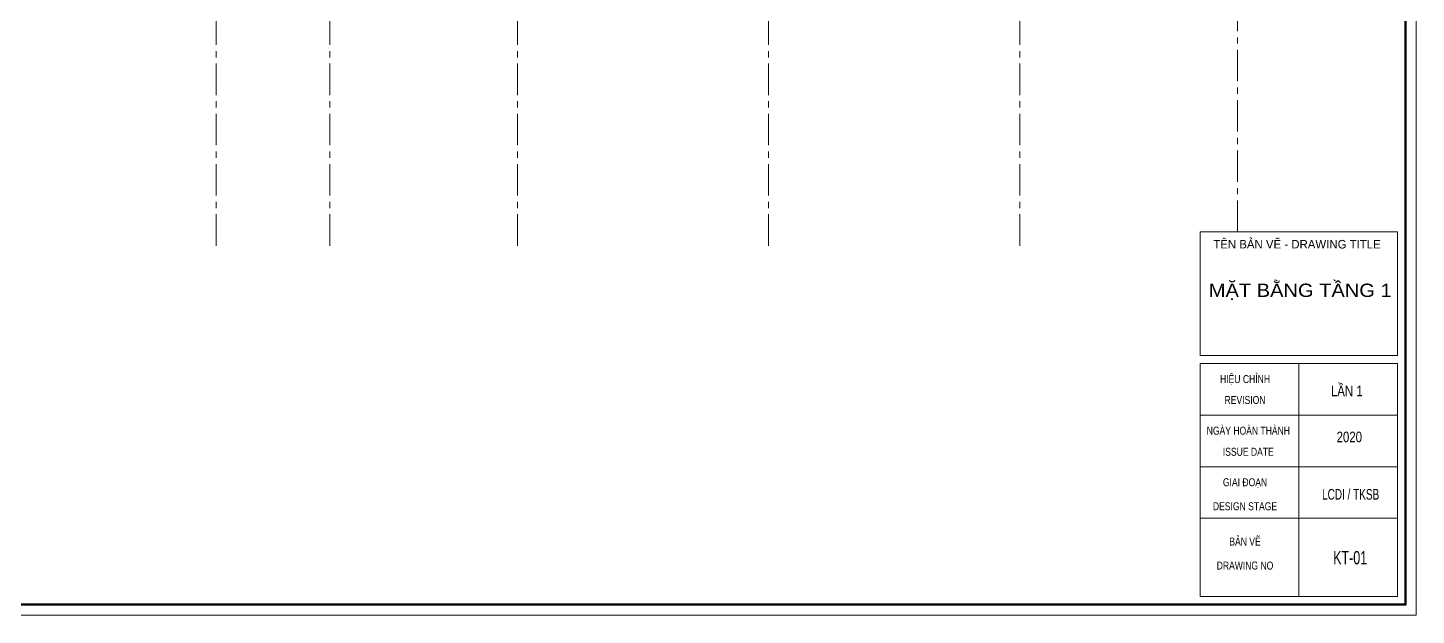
# Model space of a CAD drawing. Header units: millimetres. Extents: x 1109421 to 1726579, y -247837 to 144927.
# Drawn here: x 1243727 to 1276897, y -49499 to -35463 of the extents above; entities that cross this region are included whole.
import ezdxf
from ezdxf.enums import TextEntityAlignment as Align

# ---------------------------------------------------------------- set-up
doc = ezdxf.new("R2010")
doc.units = ezdxf.units.MM
doc.header["$LTSCALE"] = 600
doc.header["$MEASUREMENT"] = 0
doc.linetypes.add('CENTER', pattern=[2, 1.25, -0.25, 0.25, -0.25])
doc.layers.get('0').update_dxf_attribs({"lineweight": 0})
doc.layers.get('Defpoints').update_dxf_attribs({"lineweight": 0})
for name, color, linetype, lineweight in [('Khungten_LCDI', 7, 'Continuous', 25), ('LC Net thay', 7, 'Continuous', 25), ('LC Text1', 3, 'Continuous', 20), ('truc', 76, 'CENTER', 9)]:
    doc.layers.add(name, color=color, linetype=linetype, lineweight=lineweight)
doc.styles.add('Khungten', font='VHAVAN.TTF', dxfattribs={"width": 0.9, "height": 5000})
doc.styles.add('Title', font='VHBLACK.TTF')

# ---------------------------------------------------------------- blocks, each defined once
blk = doc.blocks.new('lcdi fix')
at = {"layer": 'Defpoints', "lineweight": 0}
blk.add_lwpolyline([(-1200, -14850), (-1200, 14850), (40800, 14850), (40800, -14850)], close=True, dxfattribs=at)
at = {"layer": 'Khungten_LCDI', "color": 5, "lineweight": 25}
blk.add_line((40600, -14650), (40600, 14650), dxfattribs=at)
at = {"layer": 'Khungten_LCDI', "color": 9, "lineweight": 15}
for p, q in [((38600, -10133), (38600, -14500)), ((40450, -11100), (36750, -11100)), ((40450, -12067), (36750, -12067)), ((40450, -13033), (36750, -13033))]:
    blk.add_line(p, q, dxfattribs=at)
at = {"layer": 'Khungten_LCDI', "color": 5, "lineweight": 60}
blk.add_lwpolyline([(0, -14650), (0, 14650), (40600, 14650), (40600, -14650)], close=True, dxfattribs=at)
at = {"layer": 'Khungten_LCDI', "color": 9, "lineweight": 15}
for points in [[(36750, -9983), (40450, -9983), (40450, -7667), (36750, -7667)], [(36750, -14500), (40450, -14500), (40450, -10133), (36750, -10133)]]:
    blk.add_lwpolyline(points, close=True, dxfattribs=at)
at = {"color": 7, "style": 'Khungten'}
blk.add_text('tªn b¶n vÏ - drawing title', height=160, dxfattribs=at).set_placement((38566, -7977), align=Align.CENTER)
at = {"color": 7}
for s, height, style, width, p in [('hiÖu chØnh', 150, 'Khungten', 0.8, (37592, -10499)), ('revision', 150, 'Khungten', 0.8, (37592, -10891)), ('ngµy hoµn thµnh', 150, 'Khungten', 0.8, (37654, -11466)), ('issue date', 150, 'Khungten', 0.8, (37654, -11862)), ('giai ®o¹n', 150, 'Khungten', 0.8, (37592, -12433)), ('lcdi / tksb', 200, 'Title', 0.7, (39571, -12684)), ('design stage', 150, 'Khungten', 0.8, (37592, -12883)), ('b¶n vÏ', 150, 'Khungten', 0.8, (37592, -13544)), ('drawing nO', 150, 'Khungten', 0.8, (37592, -13994))]:
    blk.add_text(s, height=height, dxfattribs=dict(at, style=style, width=width)).set_placement(p, align=Align.CENTER)
at = {"color": 7, "style": 'Khungten', "width": 0.8}
for tag, p in [('REVISION', (39499, -10746)), ('NGAYHT', (39546, -11609))]:
    blk.add_attdef(tag, text='', height=200, dxfattribs=at).set_placement(p, align=Align.CENTER)
at = {"layer": 'LC Text1', "style": 'Title', "width": 1.485915}
for tag, p, p2 in [('TENBANVE1', (36913, -8886), (40339, -8886)), ('TENBANVE2', (36913, -9562), (40339, -9562))]:
    blk.add_attdef(tag, text='', height=250, dxfattribs=at).set_placement(p, p2, align=Align.FIT)
at = {"layer": 'LC Text1', "style": 'Title', "width": 0.7}
blk.add_attdef('SOBANVE', text='', height=250, dxfattribs=at).set_placement((39562, -13896), align=Align.CENTER)

msp = doc.modelspace()

# ---------------------------------------------------------------- linework, layer by layer
at = {"layer": 'truc'}
for p, q in [((1248226.5, -40669.1), (1248226.5, -15187.2)), ((1250946.5, -40669.1), (1250946.5, -15187.2)), ((1255426.5, -40669.1), (1255426.5, -15187.2)), ((1261426.5, -40669.1), (1261426.5, -15187.2)), ((1267426.5, -40669.1), (1267426.5, -15187.2)), ((1272626.5, -40341.2), (1272626.5, -15187.2))]:
    msp.add_line(p, q, dxfattribs=at)

# ---------------------------------------------------------------- block references
at = {"layer": 'LC Net thay'}
ref = msp.add_blockref('lcdi fix', (1224877.2, -30565.4), dxfattribs=dict(at, xscale=1.275, yscale=1.275, zscale=1.275))
ref.add_attrib('NGAYHT', '2020', dxfattribs={"layer": 'LC Text1', "height": 255, "style": 'Khungten', "width": 0.8}).set_placement((1275298.4, -45367.3), align=Align.CENTER)
ref.add_attrib('REVISION', 'lÇn 1', dxfattribs={"layer": 'LC Text1', "height": 255, "style": 'Khungten', "width": 0.8}).set_placement((1275238.1, -44266.9), align=Align.CENTER)
ref.add_attrib('SOBANVE', 'KT-01', dxfattribs={"layer": 'LC Text1', "height": 318.75, "style": 'Title', "width": 0.7}).set_placement((1275318.7, -48283), align=Align.CENTER)
ref.add_attrib('TENBANVE1', 'mÆt b»ng tÇng 1', dxfattribs={"layer": 'LC Text1', "height": 318.75, "style": 'Title', "width": 0.939407}).set_placement((1271940.8, -41894.7), (1276309.6, -41894.7), align=Align.FIT)

doc.saveas('drawing.dxf')
